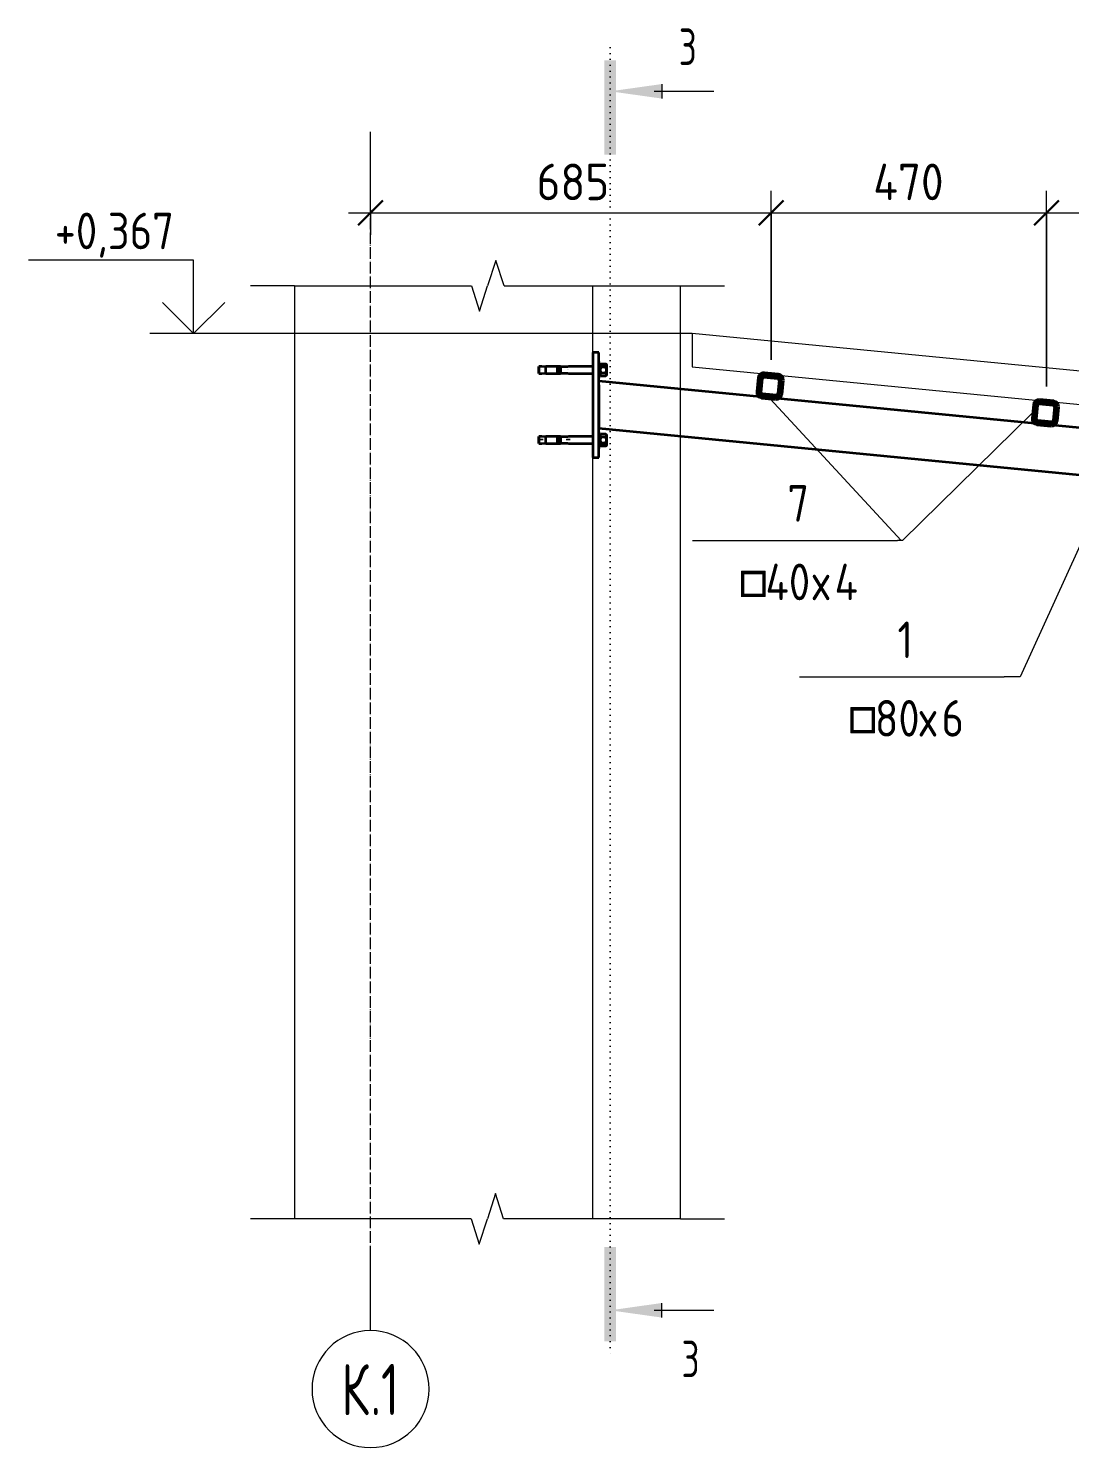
# Model space of a CAD drawing. Header units: millimetres. Extents: x 38797 to 82950, y -34477 to 2697.
# Drawn here: x 52021 to 53801, y -1537 to 888 of the extents above; entities that cross this region are included whole.
import ezdxf

# ---------------------------------------------------------------- set-up
doc = ezdxf.new("R2010")
doc.units = ezdxf.units.MM
doc.linetypes.add('02 Штрихпунктирная _20 мм_', pattern=[25, 20, -2.5, 0, -2.5])
doc.linetypes.add('04 Пунктир 10мм', pattern=[10, 0, -10])
for name, color, linetype, lineweight in [('AA_Dim', 7, 'Continuous', 9), ('AA_Dim-25', 7, 'Continuous', 9), ('AA_Oformlenie', 7, 'Continuous', 9), ('AA_Razrez', 7, 'Continuous', 9), ('AA_Vinoska', 7, 'Continuous', 9), ('AA_Visotnaya otmetka', 7, 'Continuous', 9), ('AF_Balki', 7, 'Continuous', 20), ('AF_Pokritie', 7, 'Continuous', 9), ('AF_Stena_Опалубка', 253, 'Continuous', 20), ('KR_Detal', 7, 'Continuous', 20), ('Оси', 7, 'Continuous', 9)]:
    doc.layers.add(name, color=color, linetype=linetype, lineweight=lineweight)
doc.styles.add('ISOCPEUR', font='isocpeur.TTF', dxfattribs={"width": 0.9, "height": 62.5})
doc.styles.add('ISOCPEUR_1', font='isocpeur.TTF', dxfattribs={"width": 0.7, "height": 62.5})
doc.styles.add('ISOCPEUR_2', font='isocpeur.TTF', dxfattribs={"width": 0.7, "height": 87.5})
doc.styles.add('ISOCPEUR_3', font='isocpeur.TTF', dxfattribs={"width": 0.85, "height": 62.5})
doc.styles.add('ISOCPEUR_4', font='isocpeur.TTF', dxfattribs={"width": 0.85, "height": 62.5})
doc.dimstyles.new('05_Округл_5мм__прозр_', dxfattribs={"dimscale": 304.8, "dimtxt": 62.672186, "dimasz": 0.139436, "dimexe": 0.123031, "dimexo": 0.082021, "dimgap": 0.008202, "dimtad": 1, "dimdec": 0, "dimrnd": 5, "dimdsep": 46, "dimtxsty": 'ISOCPEUR', "dimblk1": 'OBLIQUE', "dimblk2": 'OBLIQUE', "dimsah": 1, "dimcen": 0.09, "dimdle": 0.123031, "dimazin": 0, "dimtfac": 1, "dimtdec": 4, "dimtix": 1, "dimtmove": 0, "dimatfit": 3, "dimfxl": 1, "dimtvp": 1, "dimtolj": 1, "dimtzin": 0, "dimlwd": 18, "dimlwe": 18, "dimarcsym": 2})

# ---------------------------------------------------------------- blocks, each defined once
blk = doc.blocks.new('253_Профиль гнутый сварной квадратный _НесКаркас_Балка_ - 40х4-3863746-Разрез 2 КМ')
at = {"layer": 'AF_Balki', "lineweight": 60}
for p, q in [((32199.7, 245.2), (32197.3, 221.3)), ((32201.3, 220.9), (32203.6, 244.8)), ((32208, 248.4), (32231.9, 246.1)), ((32232.3, 250), (32208.4, 252.4)), ((32235.5, 241.7), (32233.2, 217.8)), ((32237.2, 217.4), (32239.5, 241.3)), ((32204.5, 212.5), (32228.4, 210.2)), ((32228.8, 214.2), (32204.9, 216.5))]:
    blk.add_line(p, q, dxfattribs=at)
for centre, radius, start, end in [((32207.6, 244.4), 8, 84.45, 174.45), ((32207.6, 244.4), 4, 84.45, 174.45), ((32231.5, 242.1), 4, 354.45, 84.45), ((32231.5, 242.1), 8, 354.45, 84.45), ((32205.3, 220.5), 8, 174.45, 264.45), ((32205.3, 220.5), 4, 174.45, 264.45), ((32229.2, 218.2), 8, 264.45, 354.45), ((32229.2, 218.2), 4, 264.45, 354.45)]:
    blk.add_arc(centre, radius, start, end, dxfattribs=at)
blk = doc.blocks.new('253_Профиль гнутый сварной квадратный _НесКаркас_Балка_ - 40х4-3863747-Разрез 2 КМ')
at = {"layer": 'AF_Balki', "lineweight": 60}
for p, q in [((31737.5, 294.1), (31761.3, 291.8)), ((31761.7, 295.7), (31737.8, 298.1)), ((31729.1, 290.9), (31726.8, 267)), ((31730.8, 266.6), (31733.1, 290.5)), ((31764.9, 287.4), (31762.6, 263.5)), ((31766.6, 263.1), (31768.9, 287)), ((31734, 258.3), (31757.9, 255.9)), ((31758.2, 259.9), (31734.4, 262.2))]:
    blk.add_line(p, q, dxfattribs=at)
for centre, radius, start, end in [((31737.1, 290.1), 8, 84.45, 174.45), ((31737.1, 290.1), 4, 84.45, 174.45), ((31761, 287.8), 4, 354.45, 84.45), ((31761, 287.8), 8, 354.45, 84.45), ((31734.7, 266.2), 8, 174.45, 264.45), ((31734.7, 266.2), 4, 174.45, 264.45), ((31758.6, 263.9), 8, 264.45, 354.45), ((31758.6, 263.9), 4, 264.45, 354.45)]:
    blk.add_arc(centre, radius, start, end, dxfattribs=at)
blk = doc.blocks.new('354_Прокат Лист _НесКаркас_РабПлоск_ - 354_Прокат Лист _НесКаркас_РабПлоск_-3866538-Разрез 2 КМ')
at = {"layer": 'AF_Balki', "lineweight": 35}
for p, q in [((31455, 334.7), (31445, 334.7)), ((31445, 334.7), (31445, 154.7)), ((31455, 154.7), (31455, 334.7)), ((31445, 154.7), (31455, 154.7))]:
    blk.add_line(p, q, dxfattribs=at)
blk = doc.blocks.new('354_Анкер клиновой _СоедНесК_РабПлоск_ - M12x120_20-V48-Разрез 2 КМ')
at = {"layer": 'KR_Detal', "lineweight": 35}
for p, q in [((31357.5, 310.7), (31352.7, 310.7)), ((31352.7, 304.7), (31352.7, 310.7)), ((31352.7, 310.5), (31352.7, 304.7)), ((31352.7, 304.7), (31352.7, 298.9)), ((31352.7, 298.7), (31352.7, 304.7)), ((31352.7, 298.7), (31357.5, 298.7)), ((31365.4, 310.2), (31357.5, 310.7)), ((31357.5, 304.7), (31357.5, 304.7)), ((31357.5, 304.7), (31357.5, 304.7)), ((31357.5, 298.7), (31365.4, 299.2)), ((31384.7, 310.7), (31364.7, 310.7)), ((31364.7, 304.7), (31364.7, 310.7)), ((31364.7, 310.5), (31364.7, 310.1)), ((31364.7, 298.7), (31364.7, 304.7)), ((31364.7, 299.2), (31364.7, 298.9)), ((31364.7, 298.7), (31384.7, 298.7)), ((31384.7, 310.7), (31384.7, 304.7)), ((31389.5, 310.7), (31384.7, 310.7)), ((31384.7, 304.7), (31384.7, 310.7)), ((31384.7, 307.7), (31384.7, 310.5)), ((31384.7, 310.5), (31384.7, 307.7)), ((31384.7, 307.7), (31384.7, 308.7)), ((31384.7, 308.7), (31384.7, 307.7)), ((31384.7, 307.7), (31384.7, 308.7)), ((31384.7, 308.7), (31384.7, 307.7)), ((31384.7, 304.7), (31384.7, 307.7)), ((31384.7, 304.7), (31384.7, 307.7)), ((31384.7, 307.7), (31384.7, 304.7)), ((31384.7, 304.7), (31384.7, 307.7)), ((31384.7, 307.7), (31384.7, 304.7)), ((31384.7, 307.7), (31384.7, 304.7)), ((31384.7, 304.7), (31384.7, 298.7)), ((31384.7, 298.9), (31384.7, 304.7)), ((31384.7, 304.7), (31384.7, 301)), ((31384.7, 301), (31384.7, 304.7)), ((31384.7, 304.7), (31384.7, 301)), ((31384.7, 301), (31384.7, 304.7)), ((31384.7, 304.7), (31384.7, 298.9)), ((31384.7, 298.7), (31384.7, 304.7)), ((31384.7, 301), (31384.7, 300.6)), ((31384.7, 300.6), (31384.7, 301)), ((31384.7, 301), (31384.7, 300.6)), ((31384.7, 300.6), (31384.7, 301)), ((31384.7, 298.7), (31389.5, 298.7)), ((31389.5, 310.7), (31389.5, 304.7)), ((31389.5, 307.7), (31389.5, 310.5)), ((31401.7, 310.1), (31389.5, 310.1)), ((31389.5, 304.7), (31389.5, 309.9)), ((31389.5, 309.9), (31389.5, 304.7)), ((31389.5, 304.7), (31389.5, 307.7)), ((31389.5, 304.7), (31389.5, 299.5)), ((31389.5, 299.5), (31389.5, 304.7)), ((31389.5, 304.7), (31389.5, 298.7)), ((31389.5, 298.9), (31389.5, 304.7)), ((31389.5, 299.3), (31401.7, 299.3)), ((31404.1, 310.7), (31401.7, 310.1)), ((31401.7, 304.7), (31401.7, 304.7)), ((31401.7, 304.7), (31401.7, 304.7)), ((31401.7, 299.3), (31404.1, 298.7)), ((31445, 310.7), (31404.1, 310.7)), ((31404.1, 304.7), (31404.1, 304.7)), ((31404.1, 304.7), (31404.1, 304.7)), ((31404.1, 298.7), (31445, 298.7)), ((31457.5, 313.7), (31458.7, 315.1)), ((31457.5, 312.5), (31457.5, 313.7)), ((31457.5, 313.7), (31457.5, 312.5)), ((31457.5, 312.5), (31457.5, 304.7)), ((31457.5, 304.7), (31457.5, 312.5)), ((31457.5, 307.7), (31457.5, 310.5)), ((31457.5, 310.5), (31457.5, 307.7)), ((31457.5, 304.7), (31457.5, 307.7)), ((31457.5, 307.7), (31457.5, 304.7)), ((31457.5, 304.7), (31457.5, 296.9)), ((31457.5, 296.9), (31457.5, 304.7)), ((31457.5, 304.7), (31457.5, 298.9)), ((31457.5, 298.9), (31457.5, 304.7)), ((31457.5, 296.9), (31457.5, 295.7)), ((31457.5, 295.7), (31457.5, 296.9)), ((31458.7, 294.3), (31457.5, 295.7)), ((31458.7, 315.1), (31467.1, 315.1)), ((31467.1, 309.9), (31458.7, 309.9)), ((31458.7, 309.9), (31467.1, 309.9)), ((31458.7, 299.5), (31467.1, 299.5)), ((31458.7, 299.5), (31467.1, 299.5)), ((31458.7, 294.3), (31467.1, 294.3)), ((31467.1, 315.1), (31468.3, 313.7)), ((31468.3, 295.7), (31467.1, 294.3)), ((31468.3, 312.5), (31468.3, 313.7)), ((31468.3, 313.7), (31468.3, 312.5)), ((31468.3, 304.7), (31468.3, 312.5)), ((31468.3, 312.5), (31468.3, 304.7)), ((31468.3, 296.9), (31468.3, 304.7)), ((31468.3, 304.7), (31468.3, 296.9)), ((31468.3, 295.7), (31468.3, 296.9)), ((31468.3, 296.9), (31468.3, 295.7))]:
    blk.add_line(p, q, dxfattribs=at)
for points in [[(31457.5, 312.5), (31457.5, 312.9), (31457.7, 313.8), (31458.3, 314.7), (31458.7, 315.1)], [(31458.7, 315.1), (31458.3, 314.7), (31457.7, 313.8), (31457.5, 312.9), (31457.5, 312.5)], [(31458.7, 309.9), (31458.3, 310.3), (31457.7, 311.1), (31457.5, 312), (31457.5, 312.5)], [(31457.5, 312.5), (31457.5, 312), (31457.7, 311.1), (31458.3, 310.3), (31458.7, 309.9)], [(31458.7, 309.9), (31458.3, 309.1), (31457.7, 307.4), (31457.5, 305.6), (31457.5, 304.7)], [(31457.5, 304.7), (31457.5, 305.6), (31457.7, 307.4), (31458.3, 309.1), (31458.7, 309.9)], [(31457.5, 304.7), (31457.5, 303.8), (31457.7, 302), (31458.3, 300.3), (31458.7, 299.5)], [(31458.7, 299.5), (31458.3, 300.3), (31457.7, 302), (31457.5, 303.8), (31457.5, 304.7)], [(31458.7, 299.5), (31458.3, 299.1), (31457.7, 298.2), (31457.5, 297.3), (31457.5, 296.9)], [(31457.5, 296.9), (31457.5, 297.3), (31457.7, 298.2), (31458.3, 299.1), (31458.7, 299.5)], [(31457.5, 296.9), (31457.5, 296.4), (31457.7, 295.5), (31458.3, 294.7), (31458.7, 294.3)], [(31458.7, 294.3), (31458.3, 294.7), (31457.7, 295.5), (31457.5, 296.4), (31457.5, 296.9)], [(31467.1, 315.1), (31467.5, 314.7), (31468.1, 313.8), (31468.3, 312.9), (31468.3, 312.5)], [(31468.3, 312.5), (31468.3, 312.9), (31468.1, 313.8), (31467.5, 314.7), (31467.1, 315.1)], [(31468.3, 312.5), (31468.3, 312), (31468.1, 311.1), (31467.5, 310.3), (31467.1, 309.9)], [(31467.1, 309.9), (31467.5, 310.3), (31468.1, 311.1), (31468.3, 312), (31468.3, 312.5)], [(31468.3, 304.7), (31468.3, 305.6), (31468.1, 307.4), (31467.5, 309.1), (31467.1, 309.9)], [(31467.1, 309.9), (31467.5, 309.1), (31468.1, 307.4), (31468.3, 305.6), (31468.3, 304.7)], [(31467.1, 299.5), (31467.5, 300.3), (31468.1, 302), (31468.3, 303.8), (31468.3, 304.7)], [(31468.3, 304.7), (31468.3, 303.8), (31468.1, 302), (31467.5, 300.3), (31467.1, 299.5)], [(31468.3, 296.9), (31468.3, 297.3), (31468.1, 298.2), (31467.5, 299.1), (31467.1, 299.5)], [(31467.1, 299.5), (31467.5, 299.1), (31468.1, 298.2), (31468.3, 297.3), (31468.3, 296.9)], [(31467.1, 294.3), (31467.5, 294.7), (31468.1, 295.5), (31468.3, 296.4), (31468.3, 296.9)], [(31468.3, 296.9), (31468.3, 296.4), (31468.1, 295.5), (31467.5, 294.7), (31467.1, 294.3)]]:
    blk.add_open_spline(points, degree=3, dxfattribs=at)
blk = doc.blocks.new('354_Шайба_ГОСТ 11371-78_СоедНесК_РабПлоск_ - Шайба_ГОСТ 11371-78-V49-Разрез 2 КМ')
at = {"layer": 'KR_Detal', "lineweight": 35}
for p, q in [((31457.5, 316.7), (31455, 316.7)), ((31455, 311), (31455, 307.9)), ((31455, 307.8), (31455, 310.7)), ((31455, 304.7), (31455, 307.7)), ((31455, 307.7), (31455, 304.7)), ((31455, 294.3), (31455, 304.7)), ((31455, 304.7), (31455, 298.4)), ((31455, 298.7), (31455, 294.3)), ((31455, 294.2), (31455, 294.2)), ((31455, 292.7), (31457.5, 292.7)), ((31457.5, 307.9), (31457.5, 311)), ((31457.5, 311), (31457.5, 307.9)), ((31457.5, 307.8), (31457.5, 304.7)), ((31457.5, 304.7), (31457.5, 307.7)), ((31457.5, 304.7), (31457.5, 307.7)), ((31457.5, 307.7), (31457.5, 304.7)), ((31457.5, 304.7), (31457.5, 294.3)), ((31457.5, 294.3), (31457.5, 304.7)), ((31457.5, 304.7), (31457.5, 298.4)), ((31457.5, 298.4), (31457.5, 304.7)), ((31457.5, 294.2), (31457.5, 294.2))]:
    blk.add_line(p, q, dxfattribs=at)
blk = doc.blocks.new('354_Анкер клиновой _СоедНесК_РабПлоск_ - M12x120_20-3789180-Разрез 2 КМ')
at = {"layer": 'KR_Detal', "lineweight": 35}
for p, q in [((31457.5, 193.7), (31458.7, 195.1)), ((31467.1, 195.1), (31458.7, 195.1)), ((31467.1, 195.1), (31468.3, 193.7)), ((31357.5, 190.7), (31352.7, 190.7)), ((31352.7, 184.7), (31352.7, 190.7)), ((31352.7, 190.5), (31352.7, 184.7)), ((31352.7, 184.7), (31352.7, 178.9)), ((31352.7, 178.7), (31352.7, 184.7)), ((31352.7, 178.7), (31357.5, 178.7)), ((31365.4, 190.2), (31357.5, 190.7)), ((31357.5, 184.7), (31357.5, 186.7)), ((31357.5, 186.7), (31357.5, 184.7)), ((31357.5, 184.7), (31357.5, 184.7)), ((31357.5, 178.7), (31365.4, 179.2)), ((31384.7, 190.7), (31364.7, 190.7)), ((31364.7, 184.7), (31364.7, 190.7)), ((31364.7, 190.5), (31364.7, 190.1)), ((31364.7, 178.7), (31364.7, 184.7)), ((31364.7, 179.2), (31364.7, 178.9)), ((31364.7, 178.7), (31384.7, 178.7)), ((31384.7, 190.7), (31384.7, 184.7)), ((31389.5, 190.7), (31384.7, 190.7)), ((31384.7, 184.7), (31384.7, 190.7)), ((31384.7, 184.7), (31384.7, 190.5)), ((31384.7, 190.5), (31384.7, 184.7)), ((31384.7, 186.8), (31384.7, 188.7)), ((31384.7, 188.7), (31384.7, 186.8)), ((31384.7, 186.8), (31384.7, 188.7)), ((31384.7, 188.7), (31384.7, 186.8)), ((31384.7, 184.7), (31384.7, 186.7)), ((31384.7, 186.7), (31384.7, 184.7)), ((31384.7, 184.7), (31384.7, 186.7)), ((31384.7, 186.7), (31384.7, 184.7)), ((31384.7, 184.7), (31384.7, 178.7)), ((31384.7, 178.9), (31384.7, 184.7)), ((31384.7, 184.7), (31384.7, 180.6)), ((31384.7, 180.6), (31384.7, 184.7)), ((31384.7, 184.7), (31384.7, 180.6)), ((31384.7, 180.6), (31384.7, 184.7)), ((31384.7, 184.7), (31384.7, 178.9)), ((31384.7, 178.7), (31384.7, 184.7)), ((31384.7, 178.7), (31389.5, 178.7)), ((31389.5, 190.7), (31389.5, 184.7)), ((31389.5, 184.7), (31389.5, 190.5)), ((31401.7, 190.1), (31389.5, 190.1)), ((31389.5, 184.7), (31389.5, 189.9)), ((31389.5, 189.9), (31389.5, 184.7)), ((31389.5, 184.7), (31389.5, 179.5)), ((31389.5, 179.5), (31389.5, 184.7)), ((31389.5, 184.7), (31389.5, 178.7)), ((31389.5, 178.9), (31389.5, 184.7)), ((31389.5, 179.3), (31401.7, 179.3)), ((31404.1, 190.7), (31401.7, 190.1)), ((31401.7, 186.7), (31401.7, 184.7)), ((31401.7, 184.7), (31401.7, 186.5)), ((31401.7, 184.7), (31401.7, 184.7)), ((31401.7, 179.3), (31404.1, 178.7)), ((31445, 190.7), (31404.1, 190.7)), ((31404.1, 184.7), (31404.1, 186.7)), ((31404.1, 186.7), (31404.1, 184.7)), ((31404.1, 184.7), (31404.1, 184.7)), ((31404.1, 178.7), (31445, 178.7)), ((31457.5, 192.5), (31457.5, 193.7)), ((31457.5, 193.7), (31457.5, 192.5)), ((31457.5, 184.7), (31457.5, 192.5)), ((31457.5, 192.5), (31457.5, 184.7)), ((31457.5, 184.7), (31457.5, 190.5)), ((31457.5, 190.5), (31457.5, 184.7)), ((31457.5, 180.2), (31457.5, 184.7)), ((31457.5, 184.7), (31457.5, 180.2)), ((31457.5, 184.7), (31457.5, 178.9)), ((31457.5, 178.9), (31457.5, 184.7)), ((31457.5, 176.9), (31457.5, 180)), ((31457.5, 180), (31457.5, 176.9)), ((31457.5, 176.9), (31457.5, 175.7)), ((31457.5, 175.7), (31457.5, 176.9)), ((31458.7, 174.3), (31457.5, 175.7)), ((31467.1, 189.9), (31458.7, 189.9)), ((31467.1, 189.9), (31458.7, 189.9)), ((31458.7, 179.5), (31467.1, 179.5)), ((31467.1, 179.5), (31458.7, 179.5)), ((31467.1, 174.3), (31458.7, 174.3)), ((31468.3, 175.7), (31467.1, 174.3)), ((31468.3, 193.7), (31468.3, 192.5)), ((31468.3, 192.5), (31468.3, 193.7)), ((31468.3, 192.5), (31468.3, 184.7)), ((31468.3, 184.7), (31468.3, 192.5)), ((31468.3, 184.7), (31468.3, 176.9)), ((31468.3, 176.9), (31468.3, 184.7)), ((31468.3, 176.9), (31468.3, 175.7)), ((31468.3, 175.7), (31468.3, 176.9))]:
    blk.add_line(p, q, dxfattribs=at)
for points in [[(31458.7, 195.1), (31458.3, 194.7), (31457.7, 193.8), (31457.5, 192.9), (31457.5, 192.5)], [(31457.5, 192.5), (31457.5, 192.9), (31457.7, 193.8), (31458.3, 194.7), (31458.7, 195.1)], [(31468.3, 192.5), (31468.3, 192.9), (31468.1, 193.8), (31467.5, 194.7), (31467.1, 195.1)], [(31467.1, 195.1), (31467.5, 194.7), (31468.1, 193.8), (31468.3, 192.9), (31468.3, 192.5)], [(31457.5, 192.5), (31457.5, 192), (31457.7, 191.1), (31458.3, 190.3), (31458.7, 189.9)], [(31458.7, 189.9), (31458.3, 190.3), (31457.7, 191.1), (31457.5, 192), (31457.5, 192.5)], [(31458.7, 189.9), (31458.3, 189.1), (31457.7, 187.4), (31457.5, 185.6), (31457.5, 184.7)], [(31457.5, 184.7), (31457.5, 185.6), (31457.7, 187.4), (31458.3, 189.1), (31458.7, 189.9)], [(31457.5, 184.7), (31457.5, 183.8), (31457.7, 182), (31458.3, 180.3), (31458.7, 179.5)], [(31458.7, 179.5), (31458.3, 180.3), (31457.7, 182), (31457.5, 183.8), (31457.5, 184.7)], [(31457.5, 176.9), (31457.5, 177.3), (31457.7, 178.2), (31458.3, 179.1), (31458.7, 179.5)], [(31458.7, 179.5), (31458.3, 179.1), (31457.7, 178.2), (31457.5, 177.3), (31457.5, 176.9)], [(31458.7, 174.3), (31458.3, 174.7), (31457.7, 175.5), (31457.5, 176.4), (31457.5, 176.9)], [(31457.5, 176.9), (31457.5, 176.4), (31457.7, 175.5), (31458.3, 174.7), (31458.7, 174.3)], [(31467.1, 189.9), (31467.5, 190.3), (31468.1, 191.1), (31468.3, 192), (31468.3, 192.5)], [(31468.3, 192.5), (31468.3, 192), (31468.1, 191.1), (31467.5, 190.3), (31467.1, 189.9)], [(31468.3, 184.7), (31468.3, 185.6), (31468.1, 187.4), (31467.5, 189.1), (31467.1, 189.9)], [(31467.1, 189.9), (31467.5, 189.1), (31468.1, 187.4), (31468.3, 185.6), (31468.3, 184.7)], [(31467.1, 179.5), (31467.5, 180.3), (31468.1, 182), (31468.3, 183.8), (31468.3, 184.7)], [(31468.3, 184.7), (31468.3, 183.8), (31468.1, 182), (31467.5, 180.3), (31467.1, 179.5)], [(31467.1, 179.5), (31467.5, 179.1), (31468.1, 178.2), (31468.3, 177.3), (31468.3, 176.9)], [(31468.3, 176.9), (31468.3, 177.3), (31468.1, 178.2), (31467.5, 179.1), (31467.1, 179.5)], [(31468.3, 176.9), (31468.3, 176.4), (31468.1, 175.5), (31467.5, 174.7), (31467.1, 174.3)], [(31467.1, 174.3), (31467.5, 174.7), (31468.1, 175.5), (31468.3, 176.4), (31468.3, 176.9)]]:
    blk.add_open_spline(points, degree=3, dxfattribs=at)
blk = doc.blocks.new('354_Шайба_ГОСТ 11371-78_СоедНесК_РабПлоск_ - Шайба_ГОСТ 11371-78-3791985-Разрез 2 КМ')
at = {"layer": 'KR_Detal', "lineweight": 35}
for p, q in [((31457.5, 196.7), (31455, 196.7)), ((31455, 191), (31455, 184.7)), ((31455, 184.7), (31455, 190.7)), ((31455, 173.2), (31455, 184.7)), ((31455, 184.7), (31455, 180.1)), ((31455, 180), (31455, 178.4)), ((31455, 178.7), (31455, 173.2)), ((31455, 173.1), (31455, 173.1)), ((31455, 172.7), (31457.5, 172.7)), ((31457.5, 184.7), (31457.5, 191)), ((31457.5, 191), (31457.5, 184.7)), ((31457.5, 184.7), (31457.5, 184.7)), ((31457.5, 184.7), (31457.5, 173.1)), ((31457.5, 173.2), (31457.5, 184.7)), ((31457.5, 184.7), (31457.5, 180.1)), ((31457.5, 180.1), (31457.5, 184.7)), ((31457.5, 180), (31457.5, 178.4)), ((31457.5, 178.4), (31457.5, 180))]:
    blk.add_line(p, q, dxfattribs=at)
blk = doc.blocks.new('011_ЛинияОбрыва _ЭлУзла_Линия_ - Тип 1-3863389-Разрез 2 КМ')
at = {"layer": 'AA_Oformlenie'}
for p, q in [((31236.8, -1146.5), (30935, -1146.5)), ((31595, -1146.5), (31292.5, -1146.5))]:
    blk.add_line(p, q, dxfattribs=at)
blk = doc.blocks.new('Ось сетки - d_4мм-2765513-Разрез 2 КМ')
at = {"layer": 'Оси'}
for start, end in [(0, 180), (0, 180), (180, 360), (180, 360)]:
    blk.add_arc((34065, -1437.4), 100, start, end, dxfattribs=at)
blk = doc.blocks.new('Разрез - Номер узла_ сзади-394133-Разрез 2 КМ')
at = {"layer": 'AA_Razrez'}
for points in [[(33324.4, 288.5), (33344.3, 288.5), (33344.3, 449.9), (33324.4, 449.9)], [(33422.8, 384.3), (33422.8, 409.1), (33334.5, 396.7)]]:
    blk.add_hatch(color=256, dxfattribs=at).paths.add_polyline_path(points)
for p, q in [((33409.5, 396.7), (33511.9, 396.7)), ((33422.8, 409.1), (33422.8, 384.3))]:
    blk.add_line(p, q, dxfattribs=at)
blk = doc.blocks.new('Разрез - Номер узла_ спереди-394134-Разрез 2 КМ')
at = {"layer": 'AA_Razrez'}
for points in [[(33324.4, -1194.4), (33344.3, -1194.4), (33344.3, -1355.8), (33324.4, -1355.8)], [(33422.8, -1290.2), (33422.8, -1315.1), (33334.5, -1302.7)]]:
    blk.add_hatch(color=256, dxfattribs=at).paths.add_polyline_path(points)
for p, q in [((33409.5, -1302.7), (33511.9, -1302.7)), ((33422.8, -1315.1), (33422.8, -1290.2))]:
    blk.add_line(p, q, dxfattribs=at)
blk = doc.blocks.new('DIMBLOCK21-Разрез 2 КМ')
at = {"layer": 'AA_Dim-25', "lineweight": 18}
for p, q in [((53290.9, 321.9), (53290.9, 610.8)), ((52568.6, 573.3), (53290.9, 573.3)), ((52606.1, 578.3), (52606.1, 535.8)), ((52606.1, 573.3), (52606.1, 578.3)), ((53290.9, 573.3), (53290.9, 321.9))]:
    blk.add_line(p, q, dxfattribs=at)
at = {"layer": 'AA_Dim-25', "lineweight": 30}
for p, q in [((52606.1, 573.3), (52627.3, 594.5)), ((53290.9, 573.3), (53312.1, 594.5)), ((52606.1, 573.3), (52584.8, 552)), ((53290.9, 573.3), (53269.6, 552))]:
    blk.add_line(p, q, dxfattribs=at)
at = {"layer": 'AA_Dim-25', "color": 0, "lineweight": 18, "insert": (52889.9, 657.2), "char_height": 62.5, "width": 140.48, "attachment_point": 1, "line_spacing_factor": 1.135194, "style": 'ISOCPEUR'}
blk.add_mtext('685', dxfattribs=at)
blk = doc.blocks.new('_Oblique')
at = {"color": 0, "linetype": 'ByBlock', "lineweight": -2}
blk.add_line((-0.5, -0.5), (0.5, 0.5), dxfattribs=at)
blk = doc.blocks.new('DIMBLOCK22-Разрез 2 КМ')
at = {"layer": 'AA_Dim-25', "lineweight": 18}
for p, q in [((53290.9, 321.9), (53290.9, 610.8)), ((53761.4, 276.2), (53761.4, 610.8)), ((53290.9, 573.3), (53761.4, 573.3)), ((53290.9, 573.3), (53290.9, 321.9)), ((53761.4, 573.3), (53761.4, 276.2))]:
    blk.add_line(p, q, dxfattribs=at)
at = {"layer": 'AA_Dim-25', "lineweight": 30}
for p, q in [((53290.9, 573.3), (53312.1, 594.5)), ((53761.4, 573.3), (53782.7, 594.5)), ((53290.9, 573.3), (53269.6, 552)), ((53761.4, 573.3), (53740.2, 552))]:
    blk.add_line(p, q, dxfattribs=at)
at = {"layer": 'AA_Dim-25', "color": 0, "lineweight": 18, "insert": (53465.3, 657.2), "char_height": 62.5, "width": 146.156, "attachment_point": 1, "line_spacing_factor": 1.135194, "style": 'ISOCPEUR'}
blk.add_mtext('470', dxfattribs=at)
blk = doc.blocks.new('DIMBLOCK23-Разрез 2 КМ')
at = {"layer": 'AA_Dim-25', "lineweight": 18}
for p, q in [((53761.4, 276.2), (53761.4, 610.8)), ((54232, 230.5), (54232, 610.8)), ((53761.4, 573.3), (54232, 573.3)), ((53761.4, 573.3), (53761.4, 276.2)), ((54232, 573.3), (54232, 230.5))]:
    blk.add_line(p, q, dxfattribs=at)
at = {"layer": 'AA_Dim-25', "lineweight": 30}
for p, q in [((53761.4, 573.3), (53782.7, 594.5)), ((54232, 573.3), (54253.2, 594.5)), ((53761.4, 573.3), (53740.2, 552)), ((54232, 573.3), (54210.7, 552))]:
    blk.add_line(p, q, dxfattribs=at)
at = {"layer": 'AA_Dim-25', "color": 0, "lineweight": 18, "insert": (53935.8, 657.2), "char_height": 62.5, "width": 146.156, "attachment_point": 1, "line_spacing_factor": 1.135194, "style": 'ISOCPEUR'}
blk.add_mtext('470', dxfattribs=at)
blk = doc.blocks.new('Высотные отметки - Стрелка вверх-400292-Разрез 2 КМ')
at = {"layer": 'AA_Vinoska'}
for p, q in [((33537, 322), (33819.5, 322)), ((33537, 197), (33537, 322)), ((33537, 197), (33483.9, 250)), ((33537, 197), (33590, 250)), ((33462, 197), (33612, 197))]:
    blk.add_line(p, q, dxfattribs=at)
blk = doc.blocks.new('043_М_Балки_Полка - Позиция_Наименование_дп14-3841353-Разрез 2 КМ')
at = {"layer": 'AA_Vinoska'}
blk.add_line((31798.2, -220.2), (32148.2, -220.2), dxfattribs=at)

msp = doc.modelspace()

# ---------------------------------------------------------------- linework, layer by layer
at = {"layer": 'AA_Razrez', "linetype": '04 Пунктир 10мм'}
msp.add_line((53015.5508, 855.829), (53015.5508, -1377.6514), dxfattribs=at)
at = {"layer": 'AA_Vinoska'}
for p, q in [((52820.168, 491.4218), (52806.0909, 448.0967)), ((52834.2452, 448.0967), (52820.168, 491.4218)), ((52476.0909, 448.0967), (52401.0909, 448.0967)), ((52778.5909, 448.0967), (52792.3409, 404.7954)), ((52792.3409, 404.7954), (52806.0909, 448.0967)), ((53136.0909, 448.0967), (53211.0909, 448.0967)), ((53288.9396, 255.1606), (53513.0077, 12.9241)), ((53737.6585, 231.2896), (53515.2442, 12.9241)), ((53871.0909, 120.0241), (53716.4186, -220.1553)), ((53515.2442, 12.9241), (53506.5518, 12.9241)), ((53513.0077, 12.9241), (53506.5518, 12.9241)), ((53716.4186, -220.1553), (53689.3038, -220.1553)), ((52819.8409, -1103.1612), (52806.0909, -1146.4625)), ((52833.5909, -1146.4625), (52819.8409, -1103.1612)), ((52476.0909, -1146.4625), (52401.0909, -1146.4625)), ((52777.9365, -1146.4625), (52792.0137, -1189.7875)), ((52792.0137, -1189.7875), (52806.0909, -1146.4625)), ((53136.0909, -1146.4625), (53211.0909, -1146.4625))]:
    msp.add_line(p, q, dxfattribs=at)
at = {"layer": 'AA_Visotnaya otmetka'}
for p, q in [((52437.8917, 367), (52303.7865, 367)), ((53156.0909, 367), (52437.8917, 367))]:
    msp.add_line(p, q, dxfattribs=at)
at = {"layer": 'AF_Balki', "lineweight": 35}
for p, q in [((54746.0909, 115.4007), (52996.0909, 285.4007)), ((52996.0909, 273.3442), (52996.0909, 217.0806)), ((52996.0909, 273.3442), (52996.0909, 217.0806)), ((52996.0909, 205.0241), (54746.0909, 35.0241))]:
    msp.add_line(p, q, dxfattribs=at)
at = {"layer": 'AF_Balki', "lineweight": 35, "flags": 128}
for points in [[(52996.0909, 273.3442), (52996.0909, 276.027), (52996.0909, 278.5753), (52996.0909, 280.8613), (52996.0909, 282.7703), (52996.0909, 284.2067), (52996.0909, 285.0984), (52996.0909, 285.4007)], [(52996.0909, 279.2213), (52996.0909, 278.7754), (52996.0909, 278.0572), (52996.0909, 277.1027), (52996.0909, 275.9597), (52996.0909, 274.6856), (52996.0909, 273.3442)], [(52996.0909, 217.0806), (52996.0909, 214.3977), (52996.0909, 211.8495), (52996.0909, 209.5635), (52996.0909, 207.6544), (52996.0909, 206.218), (52996.0909, 205.3264), (52996.0909, 205.0241)], [(52996.0909, 217.0806), (52996.0909, 215.7392), (52996.0909, 214.465), (52996.0909, 213.5688)], [(52996.0909, 213.322), (52996.0909, 212.3675), (52996.0909, 211.6493), (52996.0909, 211.2035)]]:
    msp.add_lwpolyline(points, dxfattribs=at)
at = {"layer": 'AF_Pokritie'}
for p, q in [((54906.0909, 197), (53156.0909, 367)), ((53156.0909, 367), (53156.0909, 310)), ((53156.0909, 310), (54906.0909, 140))]:
    msp.add_line(p, q, dxfattribs=at)
at = {"layer": 'AF_Stena_Опалубка', "lineweight": 9}
for p, q in [((52476.0909, 448.0967), (52476.0909, -1146.4625)), ((53136.0909, -1146.4625), (53136.0909, 448.0967))]:
    msp.add_line(p, q, dxfattribs=at)
at = {"layer": 'AF_Stena_Опалубка'}
msp.add_line((52986.0909, -1146.4625), (52986.0909, 448.0967), dxfattribs=at)
at = {"layer": 'Оси'}
for p, q in [((52606.0909, 586.7249), (52606.0909, 711.7249)), ((52606.0909, -1337.3719), (52606.0909, -1212.3719))]:
    msp.add_line(p, q, dxfattribs=at)
at = {"layer": 'Оси', "linetype": '02 Штрихпунктирная _20 мм_'}
msp.add_line((52606.0909, -1212.3719), (52606.0909, 586.7249), dxfattribs=at)

# ---------------------------------------------------------------- block references
at = {"layer": 'AA_Oformlenie', "rotation": 180}
msp.add_blockref('011_ЛинияОбрыва _ЭлУзла_Линия_ - Тип 1-3863389-Разрез 2 КМ', (84071.0909, -698.3658), dxfattribs=at)
at = {"layer": 'AA_Oformlenie'}
msp.add_blockref('011_ЛинияОбрыва _ЭлУзла_Линия_ - Тип 1-3863389-Разрез 2 КМ', (21541.0909, 0), dxfattribs=at)
at = {"layer": 'AA_Razrez'}
for name, p in [('Разрез - Номер узла_ сзади-394133-Разрез 2 КМ', (19681.0909, 384.1384)), ('Разрез - Номер узла_ спереди-394134-Разрез 2 КМ', (19681.0909, 0))]:
    msp.add_blockref(name, p, dxfattribs=at)
at = {"layer": 'AA_Vinoska'}
for p in [(21358.3389, 233.0794), (21541.0909, 0)]:
    msp.add_blockref('043_М_Балки_Полка - Позиция_Наименование_дп14-3841353-Разрез 2 КМ', p, dxfattribs=at)
at = {"layer": 'AA_Visotnaya otmetka', "extrusion": (0, 0, -1)}
msp.add_blockref('Высотные отметки - Стрелка вверх-400292-Разрез 2 КМ', (-85840.7631, 170), dxfattribs=at)
at = {"layer": 'AF_Balki', "lineweight": 35}
msp.add_blockref('354_Прокат Лист _НесКаркас_РабПлоск_ - 354_Прокат Лист _НесКаркас_РабПлоск_-3866538-Разрез 2 КМ', (21541.0909, 0), dxfattribs=at)
at = {"layer": 'AF_Balki', "lineweight": 60}
for name in ['253_Профиль гнутый сварной квадратный _НесКаркас_Балка_ - 40х4-3863747-Разрез 2 КМ', '253_Профиль гнутый сварной квадратный _НесКаркас_Балка_ - 40х4-3863746-Разрез 2 КМ']:
    msp.add_blockref(name, (21541.0909, 0), dxfattribs=at)
at = {"layer": 'KR_Detal', "lineweight": 35}
for name in ['354_Шайба_ГОСТ 11371-78_СоедНесК_РабПлоск_ - Шайба_ГОСТ 11371-78-V49-Разрез 2 КМ', '354_Анкер клиновой _СоедНесК_РабПлоск_ - M12x120_20-V48-Разрез 2 КМ', '354_Анкер клиновой _СоедНесК_РабПлоск_ - M12x120_20-3789180-Разрез 2 КМ', '354_Шайба_ГОСТ 11371-78_СоедНесК_РабПлоск_ - Шайба_ГОСТ 11371-78-3791985-Разрез 2 КМ']:
    msp.add_blockref(name, (21541.0909, 0), dxfattribs=at)
at = {"layer": 'Оси'}
msp.add_blockref('Ось сетки - d_4мм-2765513-Разрез 2 КМ', (18541.0909, 0), dxfattribs=at)

# ---------------------------------------------------------------- texts
at = {"layer": 'AA_Razrez', "char_height": 62.5, "width": 37.879734, "attachment_point": 1, "style": 'ISOCPEUR_1'}
for insert in [(53132.9041, 888.1944), (53137.6976, -1354.5324)]:
    msp.add_mtext('\\fISOCPEUR|b0|i0|c204|p34|;\\W.7;3', dxfattribs=dict(at, insert=insert))
at = {"layer": 'AA_Vinoska', "char_height": 62.5, "attachment_point": 1}
for s, insert, width, style in [('\\fISOCPEUR|b0|i0|c204|p34|;\\W.85;7', (53318.4294, 107.762), 45.99682, 'ISOCPEUR_3'), ('\\fISOCPEUR|b0|i0|c130|p34|;\\W.85;□', (53233.3232, -26.5121), 57.921922, 'ISOCPEUR_4'), ('40', (53281.1136, -26.5121), 97.104398, 'ISOCPEUR_3'), ('\\fISOCPEUR|b0|i0|c204|p34|;\\W.85;х', (53361.2327, -26.5121), 45.99682, 'ISOCPEUR_3'), ('\\fISOCPEUR|b0|i0|c204|p34|;\\W.85;4', (53399.1839, -26.5121), 51.107578, 'ISOCPEUR_3'), ('\\fISOCPEUR|b0|i0|c204|p34|;\\W.85;1', (53506.7064, -125.3174), 32.368133, 'ISOCPEUR_3'), ('80', (53468.1155, -259.5915), 91.993641, 'ISOCPEUR_3'), ('\\fISOCPEUR|b0|i0|c204|p34|;\\W.85;6', (53581.969, -259.5915), 45.99682, 'ISOCPEUR_3'), ('\\fISOCPEUR|b0|i0|c130|p34|;\\W.85;□', (53420.3251, -259.5915), 57.921922, 'ISOCPEUR_4'), ('\\fISOCPEUR|b0|i0|c204|p34|;\\W.85;х', (53544.0178, -259.5915), 45.99682, 'ISOCPEUR_3')]:
    msp.add_mtext(s, dxfattribs=dict(at, insert=insert, width=width, style=style))
at = {"layer": 'Оси', "char_height": 87.5, "width": 60.326984, "attachment_point": 1, "style": 'ISOCPEUR_2'}
for s, insert in [('\\fISOCPEUR|b0|i0|c204|p34|;\\W.7;К', (52556.2707, -1394.2568)), ('.1', (52606.0455, -1394.2568))]:
    msp.add_mtext(s, dxfattribs=dict(at, insert=insert))

# ---------------------------------------------------------------- dimensions: what is measured, and where the dimension line sits
at = {"layer": 'AA_Dim', "lineweight": 18}
for base, p1, p2, override, picture, middle in [((53290.8739, 573.2587), (52606.0909, 603.3107), (53290.8739, 296.9073), {"dimpost": '<>', "dimfxl": 750.207175}, 'DIMBLOCK21-Разрез 2 КМ', (52948.4824, 607.0087)), ((53761.4334, 573.2587), (53290.8739, 296.9073), (53761.4334, 251.1958), {"dimpost": '<>', "dimfxl": 472.774514}, 'DIMBLOCK22-Разрез 2 КМ', (53526.1536, 607.0087)), ((54231.9928, 573.2587), (53761.4334, 251.1958), (54231.9928, 205.4844), {"dimpost": '<>', "dimfxl": 472.774514}, 'DIMBLOCK23-Разрез 2 КМ', (53996.7131, 607.0087))]:
    dim = msp.add_linear_dim(base=base, p1=p1, p2=p2, dimstyle='05_Округл_5мм__прозр_', override=override, dxfattribs=at)
    dim.commit()
    dim.dimension.update_dxf_attribs({"geometry": picture, "text_midpoint": middle})

# ---------------------------------------------------------------- next in the draw order: texts
at = {"layer": 'AA_Visotnaya otmetka', "insert": (52066.3285, 573.4199), "char_height": 62.5, "width": 239.899334, "attachment_point": 1, "line_spacing_factor": 1.135194, "style": 'ISOCPEUR_3', "bg_fill": 3, "box_fill_scale": 1.25, "bg_fill_color": 256, "bg_fill_true_color": 13158600, "bg_fill_transparency": 0}
msp.add_mtext('+0,367', dxfattribs=at)

doc.saveas('drawing.dxf')
